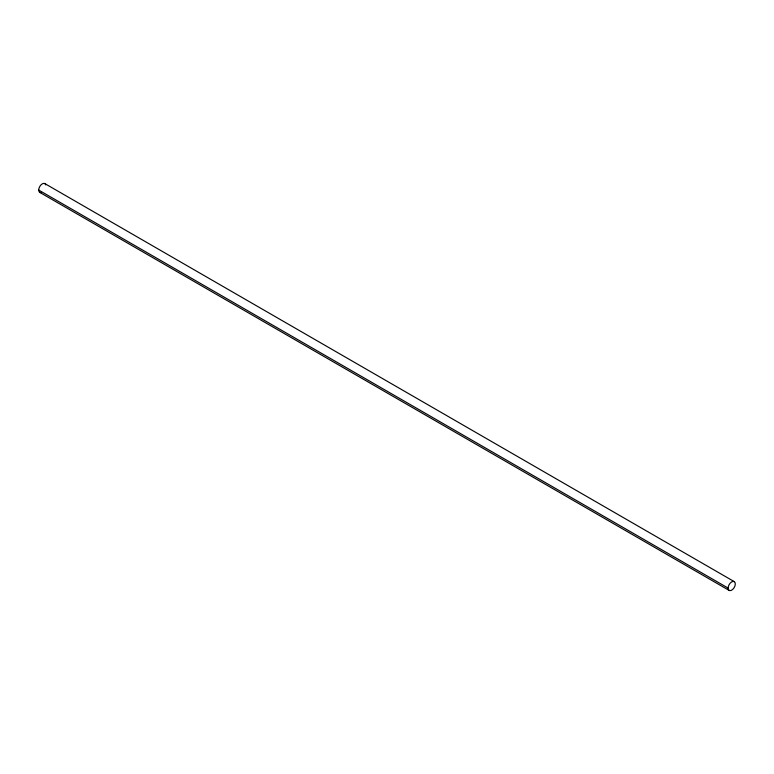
<?xml version="1.0" encoding="UTF-8"?>
<svg xmlns="http://www.w3.org/2000/svg" width="774" height="774" viewBox="0 0 774 774"><rect width="100%" height="100%" fill="white"/><g stroke="black" fill="none" stroke-linecap="round" stroke-linejoin="round"><path stroke-width="1.16" d="M44.834 183.583L734.245 581.622A5.079 2.932 -60 0 1 732.639 589.488A5.079 2.932 -60 0 1 728.237 586.944A5.079 2.932 -60 0 1 734.245 581.622M38.7 190.056L728.121 588.085M39.755 192.378L729.166 590.417M41.361 192.523A5.079 2.932 -60 0 1 39.755 186.515A5.079 2.932 -60 0 1 45.763 184.909"/></g></svg>
